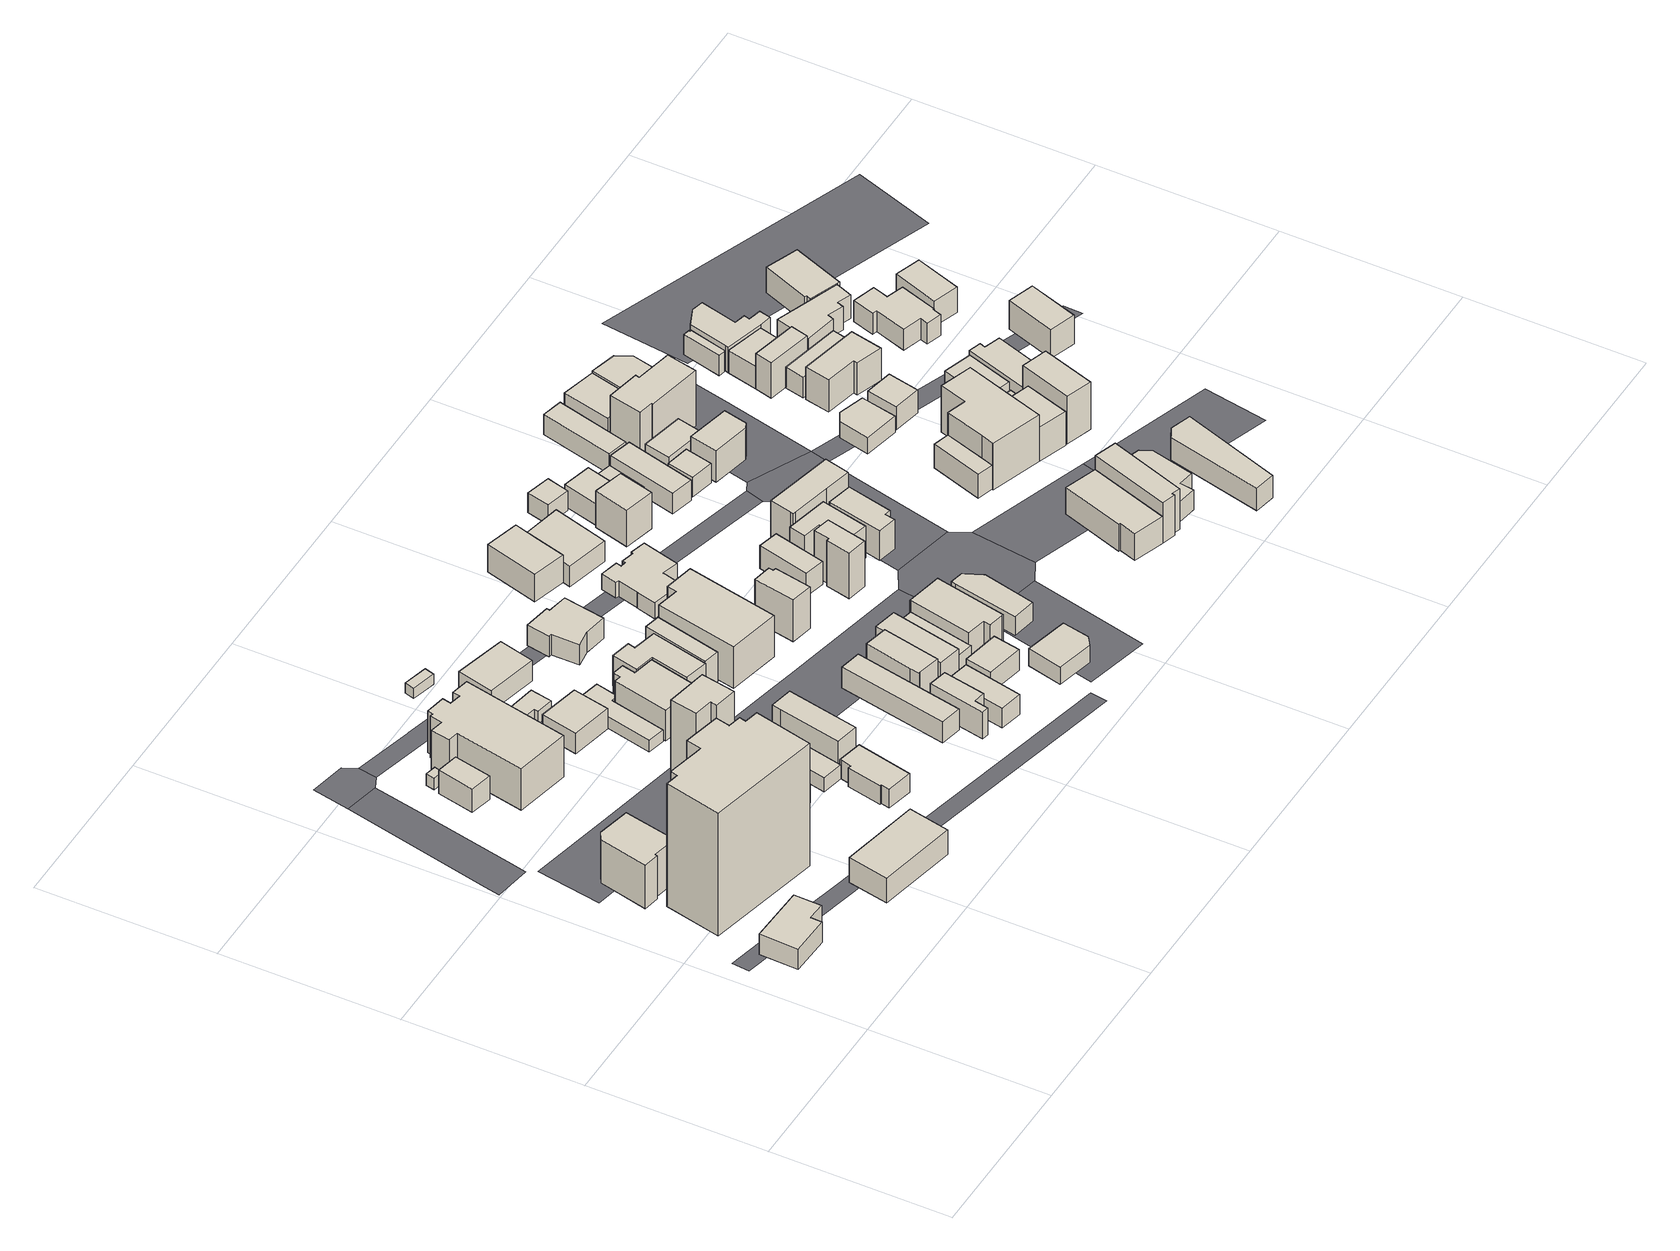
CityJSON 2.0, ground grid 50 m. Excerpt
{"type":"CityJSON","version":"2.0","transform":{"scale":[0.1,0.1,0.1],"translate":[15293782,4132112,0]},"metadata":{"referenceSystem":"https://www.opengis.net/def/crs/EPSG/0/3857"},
"CityObjects":{
"building1":{"type":"Building","attributes":{"measured_height":7.7,"year_of_construction":1942,"storeys_above_ground":2,"usage":"住宅","districts_and_zones_type":"商業地域"},"geometry":[{"type":"Solid","lod":"1","boundaries":[[[[0,1,2,3,4,5]],[[0,5,6,7]],[[5,4,8,6]],[[4,3,9,8]],[[3,2,10,9]],[[2,1,11,10]],[[1,0,7,11]],[[7,6,8,9,10,11]]]]}]},
"building2":{"type":"Building","attributes":{"measured_height":15.3},"geometry":[{"type":"Solid","lod":"1","boundaries":[[[[12,13,14,15,16,17,18]],[[12,18,19,20]],[[18,17,21,19]],[[17,16,22,21]],[[16,15,23,22]],[[15,14,24,23]],[[14,13,25,24]],[[13,12,20,25]],[[20,19,21,22,23,24,25]]]]}]},
"building3":{"type":"Building","attributes":{"measured_height":39.7,"year_of_construction":2008,"storeys_above_ground":13,"usage":"共同住宅","districts_and_zones_type":"商業地域"},"geometry":[{"type":"Solid","lod":"1","boundaries":[[[[26,27,28,29,30,31,32,33,34,35,36,37]],[[26,37,38,39]],[[37,36,40,38]],[[36,35,41,40]],[[35,34,42,41]],[[34,33,43,42]],[[33,32,44,43]],[[32,31,45,44]],[[31,30,46,45]],[[30,29,47,46]],[[29,28,48,47]],[[28,27,49,48]],[[27,26,39,49]],[[39,38,40,41,42,43,44,45,46,47,48,49]]]]}]},
"building4":{"type":"Building","attributes":{"measured_height":8,"year_of_construction":1979,"storeys_above_ground":2,"usage":"住宅","districts_and_zones_type":"商業地域"},"geometry":[{"type":"Solid","lod":"1","boundaries":[[[[50,51,52,53]],[[50,53,54,55]],[[53,52,56,54]],[[52,51,57,56]],[[51,50,55,57]],[[55,54,56,57]]]]}]},
"building5":{"type":"Building","attributes":{"measured_height":7.9,"year_of_construction":1971,"storeys_above_ground":2,"usage":"商業施設","districts_and_zones_type":"商業地域"},"geometry":[{"type":"Solid","lod":"1","boundaries":[[[[58,59,60,61]],[[58,61,62,63]],[[61,60,64,62]],[[60,59,65,64]],[[59,58,63,65]],[[63,62,64,65]]]]}]},
"building6":{"type":"Building","attributes":{"measured_height":4},"geometry":[{"type":"Solid","lod":"1","boundaries":[[[[66,67,68,69]],[[66,69,70,71]],[[69,68,72,70]],[[68,67,73,72]],[[67,66,71,73]],[[71,70,72,73]]]]}]},
"building7":{"type":"Building","attributes":{"measured_height":39.7,"storeys_above_ground":5,"usage":"共同住宅","districts_and_zones_type":"商業地域"},"geometry":[{"type":"Solid","lod":"1","boundaries":[[[[74,75,76,77,78,79]],[[74,79,80,81]],[[79,78,82,80]],[[78,77,83,82]],[[77,76,84,83]],[[76,75,85,84]],[[75,74,81,85]],[[81,80,82,83,84,85]]]]}]},
"building8":{"type":"Building","attributes":{"measured_height":14.3,"year_of_construction":1966,"storeys_above_ground":3,"usage":"官公庁施設","districts_and_zones_type":"商業地域"},"geometry":[{"type":"Solid","lod":"1","boundaries":[[[[86,87,88,89,90,91,92,93,94,95,96,97,98,99]],[[86,99,100,101]],[[99,98,102,100]],[[98,97,103,102]],[[97,96,104,103]],[[96,95,105,104]],[[95,94,106,105]],[[94,93,107,106]],[[93,92,108,107]],[[92,91,109,108]],[[91,90,110,109]],[[90,89,111,110]],[[89,88,112,111]],[[88,87,113,112]],[[87,86,101,113]],[[101,100,102,103,104,105,106,107,108,109,110,111,112,113]]]]}]},
"building9":{"type":"Building","attributes":{"measured_height":7.4,"year_of_construction":1972,"storeys_above_ground":2,"usage":"住宅","districts_and_zones_type":"商業地域"},"geometry":[{"type":"Solid","lod":"1","boundaries":[[[[114,115,116,117,118,119,120,121]],[[114,121,122,123]],[[121,120,124,122]],[[120,119,125,124]],[[119,118,126,125]],[[118,117,127,126]],[[117,116,128,127]],[[116,115,129,128]],[[115,114,123,129]],[[123,122,124,125,126,127,128,129]]]]}]},
"building10":{"type":"Building","attributes":{"measured_height":7.5,"year_of_construction":1948,"storeys_above_ground":2,"usage":"住宅","districts_and_zones_type":"商業地域"},"geometry":[{"type":"Solid","lod":"1","boundaries":[[[[130,131,132,133,134,135,136,137,138]],[[130,138,139,140]],[[138,137,141,139]],[[137,136,142,141]],[[136,135,143,142]],[[135,134,144,143]],[[134,133,145,144]],[[133,132,146,145]],[[132,131,147,146]],[[131,130,140,147]],[[140,139,141,142,143,144,145,146,147]]]]}]},
"building11":{"type":"Building","attributes":{"measured_height":8.6,"year_of_construction":2005,"storeys_above_ground":1,"usage":"商業施設","districts_and_zones_type":"商業地域"},"geometry":[{"type":"Solid","lod":"1","boundaries":[[[[148,149,150,151,152,153]],[[148,153,154,155]],[[153,152,156,154]],[[152,151,157,156]],[[151,150,158,157]],[[150,149,159,158]],[[149,148,155,159]],[[155,154,156,157,158,159]]]]}]},
"building12":{"type":"Building","attributes":{"measured_height":6.9,"year_of_construction":1969,"storeys_above_ground":2,"usage":"運輸倉庫施設","districts_and_zones_type":"商業地域"},"geometry":[{"type":"Solid","lod":"1","boundaries":[[[[160,161,162,163]],[[160,163,164,165]],[[163,162,166,164]],[[162,161,167,166]],[[161,160,165,167]],[[165,164,166,167]]]]}]},
"building13":{"type":"Building","attributes":{"measured_height":4.5,"storeys_above_ground":1,"usage":"文教厚生施設","districts_and_zones_type":"商業地域"},"geometry":[{"type":"Solid","lod":"1","boundaries":[[[[168,169,170,171,172,173]],[[168,173,174,175]],[[173,172,176,174]],[[172,171,177,176]],[[171,170,178,177]],[[170,169,179,178]],[[169,168,175,179]],[[175,174,176,177,178,179]]]]}]},
"building14":{"type":"Building","attributes":{"measured_height":11.7,"year_of_construction":1963,"storeys_above_ground":3,"usage":"商業施設","districts_and_zones_type":"商業地域"},"geometry":[{"type":"Solid","lod":"1","boundaries":[[[[180,181,182,183,184]],[[180,184,185,186]],[[184,183,187,185]],[[183,182,188,187]],[[182,181,189,188]],[[181,180,186,189]],[[186,185,187,188,189]]]]}]},
"building15":{"type":"Building","attributes":{"measured_height":5.3,"year_of_construction":1948,"storeys_above_ground":1,"usage":"店舗等併用住宅","districts_and_zones_type":"商業地域"},"geometry":[{"type":"Solid","lod":"1","boundaries":[[[[190,191,192,193,194,195]],[[190,195,196,197]],[[195,194,198,196]],[[194,193,199,198]],[[193,192,200,199]],[[192,191,201,200]],[[191,190,197,201]],[[197,196,198,199,200,201]]]]}]},
"building16":{"type":"Building","attributes":{"measured_height":3.5,"year_of_construction":1985,"storeys_above_ground":1,"usage":"住宅","districts_and_zones_type":"商業地域"},"geometry":[{"type":"Solid","lod":"1","boundaries":[[[[202,203,204,205]],[[202,205,206,207]],[[205,204,208,206]],[[204,203,209,208]],[[203,202,207,209]],[[207,206,208,209]]]]}]},
"building17":{"type":"Building","attributes":{"measured_height":15.4},"geometry":[{"type":"Solid","lod":"1","boundaries":[[[[210,211,212,213,214,215,216,217]],[[210,217,218,219]],[[217,216,220,218]],[[216,215,221,220]],[[215,214,222,221]],[[214,213,223,222]],[[213,212,224,223]],[[212,211,225,224]],[[211,210,219,225]],[[219,218,220,221,222,223,224,225]]]]}]},
"building18":{"type":"Building","attributes":{"measured_height":7.4,"storeys_above_ground":2,"usage":"文教厚生施設","districts_and_zones_type":"商業地域"},"geometry":[{"type":"Solid","lod":"1","boundaries":[[[[226,227,228,229]],[[226,229,230,231]],[[229,228,232,230]],[[228,227,233,232]],[[227,226,231,233]],[[231,230,232,233]]]]}]},
"building19":{"type":"Building","attributes":{"measured_height":10.4,"year_of_construction":1975,"storeys_above_ground":3,"usage":"住宅","districts_and_zones_type":"商業地域"},"geometry":[{"type":"Solid","lod":"1","boundaries":[[[[234,235,236,237,238,239,240,241]],[[234,241,242,243]],[[241,240,244,242]],[[240,239,245,244]],[[239,238,246,245]],[[238,237,247,246]],[[237,236,248,247]],[[236,235,249,248]],[[235,234,243,249]],[[243,242,244,245,246,247,248,249]]]]}]},
"building20":{"type":"Building","attributes":{"measured_height":9.7},"geometry":[{"type":"Solid","lod":"1","boundaries":[[[[250,251,252,253,254,255]],[[250,255,256,257]],[[255,254,258,256]],[[254,253,259,258]],[[253,252,260,259]],[[252,251,261,260]],[[251,250,257,261]],[[257,256,258,259,260,261]]]]}]},
"building21":{"type":"Building","attributes":{"measured_height":7.7},"geometry":[{"type":"Solid","lod":"1","boundaries":[[[[262,263,264,265]],[[262,265,266,267]],[[265,264,268,266]],[[264,263,269,268]],[[263,262,267,269]],[[267,266,268,269]]]]}]},
"building22":{"type":"Building","attributes":{"measured_height":9.8,"year_of_construction":2011,"storeys_above_ground":3,"usage":"住宅","districts_and_zones_type":"商業地域"},"geometry":[{"type":"Solid","lod":"1","boundaries":[[[[270,271,272,273]],[[270,273,274,275]],[[273,272,276,274]],[[272,271,277,276]],[[271,270,275,277]],[[275,274,276,277]]]]}]},
"building23":{"type":"Building","attributes":{"measured_height":7.8,"year_of_construction":1954,"storeys_above_ground":2,"usage":"住宅","districts_and_zones_type":"商業地域"},"geometry":[{"type":"Solid","lod":"1","boundaries":[[[[278,279,280,281]],[[278,281,282,283]],[[281,280,284,282]],[[280,279,285,284]],[[279,278,283,285]],[[283,282,284,285]]]]}]},
"building24":{"type":"Building","attributes":{"measured_height":7.4},"geometry":[{"type":"Solid","lod":"1","boundaries":[[[[286,287,288,289,290,291,292,293,294]],[[286,294,295,296]],[[294,293,297,295]],[[293,292,298,297]],[[292,291,299,298]],[[291,290,300,299]],[[290,289,301,300]],[[289,288,302,301]],[[288,287,303,302]],[[287,286,296,303]],[[296,295,297,298,299,300,301,302,303]]]]}]},
"building25":{"type":"Building","attributes":{"measured_height":10.8,"year_of_construction":1986,"storeys_above_ground":3,"usage":"住宅","districts_and_zones_type":"商業地域"},"geometry":[{"type":"Solid","lod":"1","boundaries":[[[[304,305,306,307,308,309,310]],[[304,310,311,312]],[[310,309,313,311]],[[309,308,314,313]],[[308,307,315,314]],[[307,306,316,315]],[[306,305,317,316]],[[305,304,312,317]],[[312,311,313,314,315,316,317]]]]}]},
"building26":{"type":"Building","attributes":{"measured_height":14.7},"geometry":[{"type":"Solid","lod":"1","boundaries":[[[[318,319,320,321,322,323]],[[318,323,324,325]],[[323,322,326,324]],[[322,321,327,326]],[[321,320,328,327]],[[320,319,329,328]],[[319,318,325,329]],[[325,324,326,327,328,329]]]]}]},
"building27":{"type":"Building","attributes":{"measured_height":10.1,"year_of_construction":1994,"storeys_above_ground":3,"usage":"住宅","districts_and_zones_type":"商業地域"},"geometry":[{"type":"Solid","lod":"1","boundaries":[[[[330,331,332,333,334,306,305,335]],[[330,335,336,337]],[[335,305,338,336]],[[305,306,339,338]],[[306,334,340,339]],[[334,333,341,340]],[[333,332,342,341]],[[332,331,343,342]],[[331,330,337,343]],[[337,336,338,339,340,341,342,343]]]]}]},
"building28":{"type":"Building","attributes":{"measured_height":6.7,"year_of_construction":2019,"storeys_above_ground":2,"usage":"住宅","districts_and_zones_type":"商業地域"},"geometry":[{"type":"Solid","lod":"1","boundaries":[[[[344,345,346,347]],[[344,347,348,349]],[[347,346,350,348]],[[346,345,351,350]],[[345,344,349,351]],[[349,348,350,351]]]]}]},
"building29":{"type":"Building","attributes":{"measured_height":8.6,"year_of_construction":1971,"storeys_above_ground":2,"usage":"住宅","districts_and_zones_type":"商業地域"},"geometry":[{"type":"Solid","lod":"1","boundaries":[[[[352,353,354,355,356]],[[352,356,357,358]],[[356,355,359,357]],[[355,354,360,359]],[[354,353,361,360]],[[353,352,358,361]],[[358,357,359,360,361]]]]}]},
"building30":{"type":"Building","attributes":{"measured_height":15.6,"year_of_construction":1981,"storeys_above_ground":5,"usage":"業務施設","districts_and_zones_type":"商業地域"},"geometry":[{"type":"Solid","lod":"1","boundaries":[[[[362,363,364,365,366,367]],[[362,367,368,369]],[[367,366,370,368]],[[366,365,371,370]],[[365,364,372,371]],[[364,363,373,372]],[[363,362,369,373]],[[369,368,370,371,372,373]]]]}]},
"building31":{"type":"Building","attributes":{"measured_height":6.1},"geometry":[{"type":"Solid","lod":"1","boundaries":[[[[374,375,376,377,378]],[[374,378,379,380]],[[378,377,381,379]],[[377,376,382,381]],[[376,375,383,382]],[[375,374,380,383]],[[380,379,381,382,383]]]]}]},
"building32":{"type":"Building","attributes":{"measured_height":10.6,"year_of_construction":1969,"storeys_above_ground":3,"usage":"商業施設","districts_and_zones_type":"商業地域"},"geometry":[{"type":"Solid","lod":"1","boundaries":[[[[384,385,386,387,388,389,353,352,390]],[[384,390,391,392]],[[390,352,393,391]],[[352,353,394,393]],[[353,389,395,394]],[[389,388,396,395]],[[388,387,397,396]],[[387,386,398,397]],[[386,385,399,398]],[[385,384,392,399]],[[392,391,393,394,395,396,397,398,399]]]]}]},
"building33":{"type":"Building","attributes":{"measured_height":9.8,"year_of_construction":1980,"storeys_above_ground":2,"usage":"住宅","districts_and_zones_type":"商業地域"},"geometry":[{"type":"Solid","lod":"1","boundaries":[[[[400,401,402,403,404]],[[400,404,405,406]],[[404,403,407,405]],[[403,402,408,407]],[[402,401,409,408]],[[401,400,406,409]],[[406,405,407,408,409]]]]}]},
"building34":{"type":"Building","attributes":{"measured_height":5.7,"year_of_construction":1948,"storeys_above_ground":1,"usage":"住宅","districts_and_zones_type":"商業地域"},"geometry":[{"type":"Solid","lod":"1","boundaries":[[[[410,411,412,413,414,415,416,417,418,419,420,421,422,423,424,425]],[[410,425,426,427]],[[425,424,428,426]],[[424,423,429,428]],[[423,422,430,429]],[[422,421,431,430]],[[421,420,432,431]],[[420,419,433,432]],[[419,418,434,433]],[[418,417,435,434]],[[417,416,436,435]],[[416,415,437,436]],[[415,414,438,437]],[[414,413,439,438]],[[413,412,440,439]],[[412,411,441,440]],[[411,410,427,441]],[[427,426,428,429,430,431,432,433,434,435,436,437,438,439,440,441]]]]}]},
"building35":{"type":"Building","attributes":{"measured_height":7.2,"year_of_construction":1967,"storeys_above_ground":2,"usage":"商業施設","districts_and_zones_type":"商業地域"},"geometry":[{"type":"Solid","lod":"1","boundaries":[[[[442,443,444,402,401,445,446]],[[442,446,447,448]],[[446,445,449,447]],[[445,401,450,449]],[[401,402,451,450]],[[402,444,452,451]],[[444,443,453,452]],[[443,442,448,453]],[[448,447,449,450,451,452,453]]]]}]},
"building36":{"type":"Building","attributes":{"measured_height":8.6,"year_of_construction":2015,"storeys_above_ground":2,"usage":"住宅","districts_and_zones_type":"商業地域"},"geometry":[{"type":"Solid","lod":"1","boundaries":[[[[454,455,456,457,458,459]],[[454,459,460,461]],[[459,458,462,460]],[[458,457,463,462]],[[457,456,464,463]],[[456,455,465,464]],[[455,454,461,465]],[[461,460,462,463,464,465]]]]}]},
"building37":{"type":"Building","attributes":{"measured_height":7.8},"geometry":[{"type":"Solid","lod":"1","boundaries":[[[[466,467,468,469]],[[466,469,470,471]],[[469,468,472,470]],[[468,467,473,472]],[[467,466,471,473]],[[471,470,472,473]]]]}]},
"building38":{"type":"Building","attributes":{"measured_height":16.1,"year_of_construction":1973,"storeys_above_ground":4,"usage":"店舗等併用住宅","districts_and_zones_type":"商業地域"},"geometry":[{"type":"Solid","lod":"1","boundaries":[[[[474,475,476,477,478,479]],[[474,479,480,481]],[[479,478,482,480]],[[478,477,483,482]],[[477,476,484,483]],[[476,475,485,484]],[[475,474,481,485]],[[481,480,482,483,484,485]]]]}]},
"building39":{"type":"Building","attributes":{"measured_height":10.6,"year_of_construction":2016,"storeys_above_ground":3,"usage":"住宅","districts_and_zones_type":"商業地域"},"geometry":[{"type":"Solid","lod":"1","boundaries":[[[[486,487,488,489,490,491]],[[486,491,492,493]],[[491,490,494,492]],[[490,489,495,494]],[[489,488,496,495]],[[488,487,497,496]],[[487,486,493,497]],[[493,492,494,495,496,497]]]]}]},
"building40":{"type":"Building","attributes":{"measured_height":12.1,"year_of_construction":1972,"storeys_above_ground":4,"usage":"住宅","districts_and_zones_type":"商業地域"},"geometry":[{"type":"Solid","lod":"1","boundaries":[[[[498,499,500,501,502]],[[498,502,503,504]],[[502,501,505,503]],[[501,500,506,505]],[[500,499,507,506]],[[499,498,504,507]],[[504,503,505,506,507]]]]}]},
"building41":{"type":"Building","attributes":{"measured_height":6.6},"geometry":[{"type":"Solid","lod":"1","boundaries":[[[[508,509,510,511]],[[508,511,512,513]],[[511,510,514,512]],[[510,509,515,514]],[[509,508,513,515]],[[513,512,514,515]]]]}]},
"building42":{"type":"Building","attributes":{"measured_height":11.5},"geometry":[{"type":"Solid","lod":"1","boundaries":[[[[516,517,518,519]],[[516,519,520,521]],[[519,518,522,520]],[[518,517,523,522]],[[517,516,521,523]],[[521,520,522,523]]]]}]},
"building43":{"type":"Building","attributes":{"measured_height":9.7},"geometry":[{"type":"Solid","lod":"1","boundaries":[[[[524,525,526,527,528,529]],[[524,529,530,531]],[[529,528,532,530]],[[528,527,533,532]],[[527,526,534,533]],[[526,525,535,534]],[[525,524,531,535]],[[531,530,532,533,534,535]]]]}]},
"building44":{"type":"Building","attributes":{"measured_height":13.3,"year_of_construction":1988,"storeys_above_ground":4,"usage":"共同住宅","districts_and_zones_type":"商業地域"},"geometry":[{"type":"Solid","lod":"1","boundaries":[[[[536,537,538,539,540,541,542]],[[536,542,543,544]],[[542,541,545,543]],[[541,540,546,545]],[[540,539,547,546]],[[539,538,548,547]],[[538,537,549,548]],[[537,536,544,549]],[[544,543,545,546,547,548,549]]]]}]},
"building45":{"type":"Building","attributes":{"measured_height":4.4,"year_of_construction":2008,"storeys_above_ground":1,"usage":"業務施設","districts_and_zones_type":"商業地域"},"geometry":[{"type":"Solid","lod":"1","boundaries":[[[[550,551,552,553]],[[550,553,554,555]],[[553,552,556,554]],[[552,551,557,556]],[[551,550,555,557]],[[555,554,556,557]]]]}]},
"building46":{"type":"Building","attributes":{"measured_height":8.6},"geometry":[{"type":"Solid","lod":"1","boundaries":[[[[558,559,560,561]],[[558,561,562,563]],[[561,560,564,562]],[[560,559,565,564]],[[559,558,563,565]],[[563,562,564,565]]]]}]},
"building47":{"type":"Building","attributes":{"measured_height":6.4,"year_of_construction":1974,"storeys_above_ground":2,"usage":"住宅","districts_and_zones_type":"商業地域"},"geometry":[{"type":"Solid","lod":"1","boundaries":[[[[566,567,568,569]],[[566,569,570,571]],[[569,568,572,570]],[[568,567,573,572]],[[567,566,571,573]],[[571,570,572,573]]]]}]},
"building48":{"type":"Building","attributes":{"measured_height":11.7,"year_of_construction":1949,"storeys_above_ground":2,"usage":"店舗等併用住宅","districts_and_zones_type":"商業地域"},"geometry":[{"type":"Solid","lod":"1","boundaries":[[[[574,575,576,577,578,579]],[[574,579,580,581]],[[579,578,582,580]],[[578,577,583,582]],[[577,576,584,583]],[[576,575,585,584]],[[575,574,581,585]],[[581,580,582,583,584,585]]]]}]},
"building49":{"type":"Building","attributes":{"measured_height":8.3,"year_of_construction":2016,"storeys_above_ground":2,"usage":"共同住宅","districts_and_zones_type":"商業地域"},"geometry":[{"type":"Solid","lod":"1","boundaries":[[[[586,587,588,589]],[[586,589,590,591]],[[589,588,592,590]],[[588,587,593,592]],[[587,586,591,593]],[[591,590,592,593]]]]}]},
"building50":{"type":"Building","attributes":{"measured_height":9.1,"year_of_construction":1950,"storeys_above_ground":1,"usage":"運輸倉庫施設","districts_and_zones_type":"商業地域"},"geometry":[{"type":"Solid","lod":"1","boundaries":[[[[594,595,596,597]],[[594,597,598,599]],[[597,596,600,598]],[[596,595,601,600]],[[595,594,599,601]],[[599,598,600,601]]]]}]},
"building51":{"type":"Building","attributes":{"measured_height":10.3,"year_of_construction":1999,"storeys_above_ground":3,"usage":"店舗等併用住宅","districts_and_zones_type":"商業地域"},"geometry":[{"type":"Solid","lod":"1","boundaries":[[[[602,603,604,605,606]],[[602,606,607,608]],[[606,605,609,607]],[[605,604,610,609]],[[604,603,611,610]],[[603,602,608,611]],[[608,607,609,610,611]]]]}]},
"building52":{"type":"Building","attributes":{"measured_height":13.2,"year_of_construction":1985,"storeys_above_ground":4,"usage":"店舗等併用共同住宅","districts_and_zones_type":"商業地域"},"geometry":[{"type":"Solid","lod":"1","boundaries":[[[[612,613,614,615,575,574]],[[612,574,616,617]],[[574,575,618,616]],[[575,615,619,618]],[[615,614,620,619]],[[614,613,621,620]],[[613,612,617,621]],[[617,616,618,619,620,621]]]]}]},
"building53":{"type":"Building","attributes":{"measured_height":19,"year_of_construction":1998,"storeys_above_ground":5,"usage":"業務施設","districts_and_zones_type":"商業地域"},"geometry":[{"type":"Solid","lod":"1","boundaries":[[[[622,623,624,625,626,627,628,629]],[[622,629,630,631]],[[629,628,632,630]],[[628,627,633,632]],[[627,626,634,633]],[[626,625,635,634]],[[625,624,636,635]],[[624,623,637,636]],[[623,622,631,637]],[[631,630,632,633,634,635,636,637]]]]}]},
"building54":{"type":"Building","attributes":{"measured_height":15.6,"year_of_construction":1949,"storeys_above_ground":1,"usage":"文教厚生施設","districts_and_zones_type":"商業地域"},"geometry":[{"type":"Solid","lod":"1","boundaries":[[[[638,639,640,641,642]],[[638,642,643,644]],[[642,641,645,643]],[[641,640,646,645]],[[640,639,647,646]],[[639,638,644,647]],[[644,643,645,646,647]]]]}]},
"building55":{"type":"Building","attributes":{"measured_height":13.7,"year_of_construction":1991,"storeys_above_ground":4,"usage":"店舗等併用住宅","districts_and_zones_type":"商業地域"},"geometry":[{"type":"Solid","lod":"1","boundaries":[[[[648,649,650,651,652,653]],[[648,653,654,655]],[[653,652,656,654]],[[652,651,657,656]],[[651,650,658,657]],[[650,649,659,658]],[[649,648,655,659]],[[655,654,656,657,658,659]]]]}]},
"building56":{"type":"Building","attributes":{"measured_height":7.3,"year_of_construction":1946,"storeys_above_ground":2,"usage":"住宅","districts_and_zones_type":"商業地域"},"geometry":[{"type":"Solid","lod":"1","boundaries":[[[[660,661,662,663,664,665,666]],[[660,666,667,668]],[[666,665,669,667]],[[665,664,670,669]],[[664,663,671,670]],[[663,662,672,671]],[[662,661,673,672]],[[661,660,668,673]],[[668,667,669,670,671,672,673]]]]}]},
"building57":{"type":"Building","attributes":{"measured_height":11.7,"year_of_construction":1970,"storeys_above_ground":4,"usage":"商業施設","districts_and_zones_type":"商業地域"},"geometry":[{"type":"Solid","lod":"1","boundaries":[[[[674,675,676,677,678,650,649,648]],[[674,648,679,680]],[[648,649,681,679]],[[649,650,682,681]],[[650,678,683,682]],[[678,677,684,683]],[[677,676,685,684]],[[676,675,686,685]],[[675,674,680,686]],[[680,679,681,682,683,684,685,686]]]]}]},
"building58":{"type":"Building","attributes":{"measured_height":17.3,"year_of_construction":1967,"storeys_above_ground":5,"usage":"商業施設","districts_and_zones_type":"商業地域"},"geometry":[{"type":"Solid","lod":"1","boundaries":[[[[687,688,689,690,691,692,693,694,695,696,697]],[[687,697,698,699]],[[697,696,700,698]],[[696,695,701,700]],[[695,694,702,701]],[[694,693,703,702]],[[693,692,704,703]],[[692,691,705,704]],[[691,690,706,705]],[[690,689,707,706]],[[689,688,708,707]],[[688,687,699,708]],[[699,698,700,701,702,703,704,705,706,707,708]]]]}]},
"building59":{"type":"Building","attributes":{"measured_height":7.5},"geometry":[{"type":"Solid","lod":"1","boundaries":[[[[709,710,711,712,713]],[[709,713,714,715]],[[713,712,716,714]],[[712,711,717,716]],[[711,710,718,717]],[[710,709,715,718]],[[715,714,716,717,718]]]]}]},
"building60":{"type":"Building","attributes":{"measured_height":8.8},"geometry":[{"type":"Solid","lod":"1","boundaries":[[[[719,720,721,722,723]],[[719,723,724,725]],[[723,722,726,724]],[[722,721,727,726]],[[721,720,728,727]],[[720,719,725,728]],[[725,724,726,727,728]]]]}]},
"building61":{"type":"Building","attributes":{"measured_height":15.4,"year_of_construction":1967,"storeys_above_ground":3,"usage":"店舗等併用住宅","districts_and_zones_type":"商業地域"},"geometry":[{"type":"Solid","lod":"1","boundaries":[[[[729,730,691,690]],[[729,690,731,732]],[[690,691,733,731]],[[691,730,734,733]],[[730,729,732,734]],[[732,731,733,734]]]]}]},
"building62":{"type":"Building","attributes":{"measured_height":8},"geometry":[{"type":"Solid","lod":"1","boundaries":[[[[735,736,737,738]],[[735,738,739,740]],[[738,737,741,739]],[[737,736,742,741]],[[736,735,740,742]],[[740,739,741,742]]]]}]},
"building63":{"type":"Building","attributes":{"measured_height":6.6,"storeys_above_ground":1,"usage":"店舗等併用住宅","districts_and_zones_type":"商業地域"},"geometry":[{"type":"Solid","lod":"1","boundaries":[[[[743,744,745,746]],[[743,746,747,748]],[[746,745,749,747]],[[745,744,750,749]],[[744,743,748,750]],[[748,747,749,750]]]]}]},
"building64":{"type":"Building","attributes":{"measured_height":17.4,"year_of_construction":1967,"storeys_above_ground":5,"usage":"業務施設","districts_and_zones_type":"商業地域"},"geometry":[{"type":"Solid","lod":"1","boundaries":[[[[751,752,753,754]],[[751,754,755,756]],[[754,753,757,755]],[[753,752,758,757]],[[752,751,756,758]],[[756,755,757,758]]]]}]},
"building65":{"type":"Building","attributes":{"measured_height":11.8,"year_of_construction":2001,"storeys_above_ground":3,"usage":"運輸倉庫施設","districts_and_zones_type":"商業地域"},"geometry":[{"type":"Solid","lod":"1","boundaries":[[[[759,760,761,762,763,764]],[[759,764,765,766]],[[764,763,767,765]],[[763,762,768,767]],[[762,761,769,768]],[[761,760,770,769]],[[760,759,766,770]],[[766,765,767,768,769,770]]]]}]},
"building66":{"type":"Building","attributes":{"measured_height":13,"year_of_construction":1996,"storeys_above_ground":3,"usage":"住宅","districts_and_zones_type":"商業地域"},"geometry":[{"type":"Solid","lod":"1","boundaries":[[[[771,772,773,774,775]],[[775,774,776,777]],[[774,773,778,776]],[[773,772,779,778]],[[772,771,780,779]],[[771,775,777,780]],[[777,776,778,779,780]]]]}]},
"building67":{"type":"Building","attributes":{"measured_height":9,"year_of_construction":1953,"storeys_above_ground":2,"usage":"住宅","districts_and_zones_type":"商業地域"},"geometry":[{"type":"Solid","lod":"1","boundaries":[[[[781,782,783,784,785,786]],[[781,786,787,788]],[[786,785,789,787]],[[785,784,790,789]],[[784,783,791,790]],[[783,782,792,791]],[[782,781,788,792]],[[788,787,789,790,791,792]]]]}]},
"building68":{"type":"Building","attributes":{"measured_height":8.9},"geometry":[{"type":"Solid","lod":"1","boundaries":[[[[793,794,795,796,797,798]],[[793,798,799,800]],[[798,797,801,799]],[[797,796,802,801]],[[796,795,803,802]],[[795,794,804,803]],[[794,793,800,804]],[[800,799,801,802,803,804]]]]}]},
"building69":{"type":"Building","attributes":{"measured_height":12.1,"year_of_construction":1948,"storeys_above_ground":2,"usage":"住宅","districts_and_zones_type":"商業地域"},"geometry":[{"type":"Solid","lod":"1","boundaries":[[[[805,771,775,806]],[[805,806,807,808]],[[806,775,809,807]],[[775,771,810,809]],[[771,805,808,810]],[[808,807,809,810]]]]}]},
"building70":{"type":"Building","attributes":{"measured_height":7,"year_of_construction":2003,"storeys_above_ground":1,"usage":"運輸倉庫施設","districts_and_zones_type":"商業地域"},"geometry":[{"type":"Solid","lod":"1","boundaries":[[[[811,812,813,814]],[[811,814,815,816]],[[814,813,817,815]],[[813,812,818,817]],[[812,811,816,818]],[[816,815,817,818]]]]}]},
"building71":{"type":"Building","attributes":{"measured_height":14.9,"year_of_construction":1950,"storeys_above_ground":2,"usage":"住宅","districts_and_zones_type":"商業地域"},"geometry":[{"type":"Solid","lod":"1","boundaries":[[[[819,820,821,822,823,824,825,826]],[[819,826,827,828]],[[826,825,829,827]],[[825,824,830,829]],[[824,823,831,830]],[[823,822,832,831]],[[822,821,833,832]],[[821,820,834,833]],[[820,819,828,834]],[[828,827,829,830,831,832,833,834]]]]}]},
"building72":{"type":"Building","attributes":{"measured_height":10.2,"year_of_construction":1978,"storeys_above_ground":3,"usage":"商業施設","districts_and_zones_type":"商業地域"},"geometry":[{"type":"Solid","lod":"1","boundaries":[[[[835,836,837,838,839,840,805,806,841,842,843]],[[835,843,844,845]],[[843,842,846,844]],[[842,841,847,846]],[[841,806,848,847]],[[806,805,849,848]],[[805,840,850,849]],[[840,839,851,850]],[[839,838,852,851]],[[838,837,853,852]],[[837,836,854,853]],[[836,835,845,854]],[[845,844,846,847,848,849,850,851,852,853,854]]]]}]},
"building73":{"type":"Building","attributes":{"measured_height":7.6,"year_of_construction":1996,"storeys_above_ground":2,"usage":"商業施設","districts_and_zones_type":"商業地域"},"geometry":[{"type":"Solid","lod":"1","boundaries":[[[[855,856,857,858,859,860,861,862,863,864]],[[855,864,865,866]],[[864,863,867,865]],[[863,862,868,867]],[[862,861,869,868]],[[861,860,870,869]],[[860,859,871,870]],[[859,858,872,871]],[[858,857,873,872]],[[857,856,874,873]],[[856,855,866,874]],[[866,865,867,868,869,870,871,872,873,874]]]]}]},
"building74":{"type":"Building","attributes":{"measured_height":8.2,"year_of_construction":1953,"storeys_above_ground":2,"usage":"住宅","districts_and_zones_type":"商業地域"},"geometry":[{"type":"Solid","lod":"1","boundaries":[[[[875,876,877,878,879,880,881,882,883,884,885,886]],[[875,886,887,888]],[[886,885,889,887]],[[885,884,890,889]],[[884,883,891,890]],[[883,882,892,891]],[[882,881,893,892]],[[881,880,894,893]],[[880,879,895,894]],[[879,878,896,895]],[[878,877,897,896]],[[877,876,898,897]],[[876,875,888,898]],[[888,887,889,890,891,892,893,894,895,896,897,898]]]]}]},
"building75":{"type":"Building","attributes":{"measured_height":9.5,"year_of_construction":2016,"storeys_above_ground":3,"usage":"住宅","districts_and_zones_type":"商業地域"},"geometry":[{"type":"Solid","lod":"1","boundaries":[[[[899,900,901,902]],[[899,902,903,904]],[[902,901,905,903]],[[901,900,906,905]],[[900,899,904,906]],[[904,903,905,906]]]]}]},
"building76":{"type":"Building","attributes":{"measured_height":8.9,"year_of_construction":1959,"storeys_above_ground":2,"usage":"商業施設","districts_and_zones_type":"商業地域"},"geometry":[{"type":"Solid","lod":"1","boundaries":[[[[907,908,909,910,911,912,913,914,915]],[[907,915,916,917]],[[915,914,918,916]],[[914,913,919,918]],[[913,912,920,919]],[[912,911,921,920]],[[911,910,922,921]],[[910,909,923,922]],[[909,908,924,923]],[[908,907,917,924]],[[917,916,918,919,920,921,922,923,924]]]]}]},
"building77":{"type":"Building","attributes":{"measured_height":9.2,"year_of_construction":1997,"storeys_above_ground":2,"usage":"住宅","districts_and_zones_type":"商業地域"},"geometry":[{"type":"Solid","lod":"1","boundaries":[[[[925,926,927,928]],[[925,928,929,930]],[[928,927,931,929]],[[927,926,932,931]],[[926,925,930,932]],[[930,929,931,932]]]]}]},
"road1":{"type":"Road","geometry":[{"type":"MultiSurface","lod":"1","boundaries":[[[933,934,935,936,937,938,939]]]}]},
"road2":{"type":"Road","geometry":[{"type":"MultiSurface","lod":"1","boundaries":[[[940,941,934,933,942,943]]]}]},
"road3":{"type":"Road","geometry":[{"type":"MultiSurface","lod":"1","boundaries":[[[944,945,946,947,948,949]]]}]},
"road4":{"type":"Road","geometry":[{"type":"MultiSurface","lod":"1","boundaries":[[[950,951,952,953,954,955,956,957,958,959,960]]]}]},
"road5":{"type":"Road","geometry":[{"type":"MultiSurface","lod":"1","boundaries":[[[961,943,942,962,963,964,965,966,967,968,969,970,971]]]}]},
"road6":{"type":"Road","geometry":[{"type":"MultiSurface","lod":"1","boundaries":[[[972,973,974,975,976]]]}]},
"road7":{"type":"Road","geometry":[{"type":"MultiSurface","lod":"1","boundaries":[[[977,978,955,954,973,972,979,980]]]}]},
"road8":{"type":"Road","geometry":[{"type":"MultiSurface","lod":"1","boundaries":[[[981,982,978,977,983]]]}]},
"road9":{"type":"Road","geometry":[{"type":"MultiSurface","lod":"1","boundaries":[[[984,985,964,963,982,981]]]}]},
"road10":{"type":"Road","geometry":[{"type":"MultiSurface","lod":"1","boundaries":[[[986,980,979,987,988]]]}]},
"road11":{"type":"Road","geometry":[{"type":"MultiSurface","lod":"1","boundaries":[[[989,990,985,984,991,992]]]}]},
"road12":{"type":"Road","geometry":[{"type":"MultiSurface","lod":"1","boundaries":[[[993,986,988,994,995,996,997]]]}]},
"road13":{"type":"Road","geometry":[{"type":"MultiSurface","lod":"1","boundaries":[[[998,993,997,999]]]}]},
"road14":{"type":"Road","geometry":[{"type":"MultiSurface","lod":"1","boundaries":[[[1000,984,981,1001,1002,1003]]]}]},
"road15":{"type":"Road","geometry":[{"type":"MultiSurface","lod":"1","boundaries":[[[1004,1005,1006,1007]]]}]}
},
"vertices":[
[193,305,88],[191,228,88],[140,230,88],[139,198,88],[25,202,88],[29,311,88],[29,311,153],[193,305,153],[25,202,153],[139,198,153],[140,230,153],[191,228,153],
[189,759,89],[159,611,89],[89,626,89],[87,619,89],[43,628,89],[74,765,89],[98,779,89],[98,779,228],[189,759,228],[74,765,228],[43,628,228],[87,619,228],[89,626,228],[159,611,228],
[340,595,88],[331,555,88],[368,547,88],[363,528,88],[403,519,88],[366,355,88],[40,428,88],[76,587,88],[114,579,88],[119,600,88],[225,576,88],[234,619,88],[234,619,482],[340,595,482],[225,576,482],[119,600,482],[114,579,482],[76,587,482],[40,428,482],[366,355,482],[403,519,482],[363,528,482],[368,547,482],[331,555,482],
[583,199,89],[559,83,89],[336,129,89],[359,244,89],[359,244,168],[583,199,168],[336,129,168],[559,83,168],
[233,1247,91],[211,1142,91],[149,1156,91],[171,1260,91],[171,1260,166],[233,1247,166],[149,1156,166],[211,1142,166],
[213,1293,92],[207,1269,92],[177,1275,92],[182,1300,92],[182,1300,129],[213,1293,129],[177,1275,129],[207,1269,129],
[457,697,90],[440,601,90],[376,613,90],[380,632,90],[326,642,90],[340,719,90],[340,719,487],[457,697,487],[326,642,487],[380,632,487],[376,613,487],[440,601,487],
[344,1342,92],[339,1318,92],[371,1311,92],[375,1332,92],[426,1321,92],[365,1024,92],[211,1056,92],[251,1252,92],[220,1258,92],[231,1312,92],[268,1304,92],[275,1339,92],[285,1337,92],[288,1353,92],[288,1353,225],[344,1342,225],[285,1337,225],[275,1339,225],[268,1304,225],[231,1312,225],[220,1258,225],[251,1252,225],[211,1056,225],[365,1024,225],[426,1321,225],[375,1332,225],[371,1311,225],[339,1318,225],
[607,670,91],[564,460,91],[492,475,91],[503,529,91],[531,523,91],[535,544,91],[505,551,91],[532,685,91],[532,685,153],[607,670,153],[505,551,153],[535,544,153],[531,523,153],[503,529,153],[492,475,153],[564,460,153],
[746,426,90],[712,270,90],[639,286,90],[644,310,90],[639,311,90],[660,409,90],[670,407,90],[677,437,90],[677,441,90],[677,441,150],[746,426,150],[677,437,150],[670,407,150],[660,409,150],[639,311,150],[644,310,150],[639,286,150],[712,270,150],
[715,625,91],[675,437,91],[615,450,91],[647,605,91],[679,598,91],[685,631,91],[685,631,136],[715,625,136],[679,598,136],[647,605,136],[615,450,136],[675,437,136],
[589,1116,92],[568,1014,92],[452,1038,92],[474,1141,92],[474,1141,157],[589,1116,157],[452,1038,157],[568,1014,157],
[562,1219,94],[551,1158,94],[502,1167,94],[504,1180,94],[477,1185,94],[486,1233,94],[486,1233,134],[562,1219,134],[477,1185,134],[504,1180,134],[502,1167,134],[551,1158,134],
[785,636,91],[745,434,91],[680,447,91],[716,624,91],[721,649,91],[721,649,203],[785,636,203],[716,624,203],[680,447,203],[745,434,203],
[662,1094,91],[647,1030,91],[627,1034,91],[592,876,91],[542,887,91],[592,1110,91],[592,1110,128],[662,1094,128],[542,887,128],[592,876,128],[627,1034,128],[647,1030,128],
[518,1484,92],[511,1457,92],[443,1474,92],[450,1502,92],[450,1502,125],[518,1484,125],[443,1474,125],[511,1457,125],
[689,1039,91],[681,1001,91],[741,988,91],[708,845,91],[596,871,91],[632,1029,91],[651,1025,91],[656,1046,91],[656,1046,189],[689,1039,189],[651,1025,189],[632,1029,189],[596,871,189],[708,845,189],[741,988,189],[681,1001,189],
[657,1353,93],[633,1254,93],[489,1289,93],[513,1390,93],[513,1390,159],[657,1353,159],[489,1289,159],[633,1254,159],
[766,1065,92],[761,1044,92],[828,1029,92],[791,868,92],[725,884,92],[749,991,92],[694,1003,92],[711,1077,92],[711,1077,188],[766,1065,188],[694,1003,188],[749,991,188],[725,884,188],[791,868,188],[828,1029,188],[761,1044,188],
[1048,356,89],[1025,237,89],[992,243,89],[984,204,89],[965,207,89],[996,367,89],[996,367,175],[1048,356,175],[965,207,175],[984,204,175],[992,243,175],[1025,237,175],
[1025,579,91],[965,272,91],[905,284,91],[965,591,91],[965,591,158],[1025,579,158],[905,284,158],[965,272,158],
[885,1048,92],[842,863,92],[798,873,92],[841,1058,92],[841,1058,187],[885,1048,187],[798,873,187],[842,863,187],
[1119,336,90],[1085,171,90],[1021,185,90],[1054,350,90],[1054,350,153],[1119,336,153],[1021,185,153],[1085,171,153],
[814,1313,93],[813,1304,93],[869,1294,93],[849,1176,93],[784,1188,93],[737,1181,93],[737,1259,93],[728,1260,93],[740,1326,93],[740,1326,158],[814,1313,158],[728,1260,158],[737,1259,158],[737,1181,158],[784,1188,158],[849,1176,158],[869,1294,158],[813,1304,158],
[1032,557,93],[1093,543,93],[1060,382,93],[996,396,93],[993,396,93],[999,424,93],[1028,558,93],[1028,558,198],[1032,557,198],[999,424,198],[993,396,198],[996,396,198],[1060,382,198],[1093,543,198],
[1039,1044,91],[986,787,91],[840,818,91],[887,1048,91],[951,1034,91],[956,1061,91],[956,1061,224],[1039,1044,224],[951,1034,224],[887,1048,224],[840,818,224],[986,787,224],
[1164,557,93],[1162,551,93],[1123,365,93],[1122,357,93],[1057,371,93],[1099,571,93],[1099,571,192],[1164,557,192],[1093,543,192],[1060,382,192],[1057,371,192],[1122,357,192],[1123,365,192],[1162,551,192],
[1237,323,91],[1223,247,91],[1118,268,91],[1133,343,91],[1133,343,157],[1237,323,157],[1118,268,157],[1223,247,157],
[1216,539,92],[1179,361,92],[1178,354,92],[1123,365,92],[1162,551,92],[1162,551,160],[1216,539,160],[1123,365,160],[1178,354,160],[1179,361,160],
[1129,878,92],[1127,865,92],[1135,863,92],[1116,759,92],[1055,772,92],[1077,888,92],[1077,888,226],[1129,878,226],[1055,772,226],[1116,759,226],[1135,863,226],[1127,865,226],
[1371,207,89],[1356,132,89],[1330,113,89],[1226,138,89],[1250,236,89],[1250,236,144],[1371,207,144],[1226,138,144],[1330,113,144],[1356,132,144],
[1318,521,92],[1315,506,92],[1277,320,92],[1272,321,92],[1229,330,92],[1233,350,92],[1216,542,92],[1216,542,196],[1318,521,196],[1216,539,196],[1179,361,196],[1233,350,196],[1229,330,196],[1272,321,196],[1277,320,196],[1315,506,196],
[1022,1509,93],[1001,1436,93],[980,1358,93],[886,1384,93],[928,1535,93],[928,1535,181],[1022,1509,181],[886,1384,181],[980,1358,181],[1001,1436,181],
[1053,1252,93],[1049,1237,93],[1064,1234,93],[1066,1243,93],[1102,1234,93],[1104,1240,93],[1148,1228,93],[1121,1124,93],[1075,1136,93],[1060,1079,93],[969,1103,93],[983,1158,93],[984,1157,93],[999,1217,93],[991,1220,93],[1002,1265,93],[1002,1265,143],[1053,1252,143],[991,1220,143],[999,1217,143],[984,1157,143],[983,1158,143],[969,1103,143],[1060,1079,143],[1075,1136,143],[1121,1124,143],[1148,1228,143],[1104,1240,143],[1102,1234,143],[1066,1243,143],[1064,1234,143],[1049,1237,143],
[1138,1462,93],[1094,1306,93],[974,1336,93],[1013,1432,93],[1028,1486,93],[1028,1486,159],[1138,1462,159],[1013,1432,159],[1001,1436,159],[980,1358,159],[974,1336,159],[1094,1306,159],
[1404,502,92],[1427,450,92],[1393,302,92],[1327,315,92],[1363,497,92],[1366,510,92],[1366,510,152],[1404,502,152],[1363,497,152],[1327,315,152],[1393,302,152],[1427,450,152],
[1304,953,94],[1269,807,94],[1212,821,94],[1248,967,94],[1248,967,167],[1304,953,167],[1212,821,167],[1269,807,167],
[1338,830,91],[1312,716,91],[1256,728,91],[1271,798,91],[1279,796,91],[1289,841,91],[1289,841,237],[1338,830,237],[1279,796,237],[1271,798,237],[1256,728,237],[1312,716,237],
[1431,893,94],[1401,762,94],[1333,778,94],[1352,861,94],[1301,873,94],[1312,920,94],[1312,920,196],[1431,893,196],[1301,873,196],[1352,861,196],[1333,778,196],[1401,762,196],
[1197,1383,92],[1277,1362,92],[1252,1264,92],[1167,1285,92],[1193,1384,92],[1193,1384,209],[1197,1383,209],[1167,1285,209],[1252,1264,209],[1277,1362,209],
[1230,1534,93],[1214,1471,93],[1146,1488,93],[1162,1552,93],[1162,1552,156],[1230,1534,156],[1146,1488,156],[1214,1471,156],
[1304,1464,94],[1277,1362,94],[1197,1383,94],[1223,1485,94],[1223,1485,163],[1304,1464,163],[1197,1383,163],[1277,1362,163],
[1517,869,92],[1488,742,92],[1471,746,92],[1465,717,92],[1411,729,92],[1447,885,92],[1447,885,186],[1517,869,186],[1411,729,186],[1465,717,186],[1471,746,186],[1488,742,186],
[1540,945,93],[1523,875,93],[1445,893,93],[1335,918,93],[1329,920,93],[1331,929,93],[1345,990,93],[1345,990,225],[1540,945,225],[1331,929,225],[1329,920,225],[1335,918,225],[1445,893,225],[1523,875,225],
[1369,1441,93],[1340,1332,93],[1278,1348,93],[1306,1458,93],[1306,1458,129],[1369,1441,129],[1278,1348,129],[1340,1332,129],
[1436,1424,93],[1386,1228,93],[1322,1244,93],[1372,1441,93],[1372,1441,158],[1436,1424,158],[1322,1244,158],[1386,1228,158],
[1481,1293,93],[1464,1216,93],[1398,1231,93],[1415,1307,93],[1415,1307,156],[1481,1293,156],[1398,1231,156],[1464,1216,156],
[1858,384,94],[1785,161,94],[1699,190,94],[1715,238,94],[1710,240,94],[1768,415,94],[1768,415,180],[1858,384,180],[1710,240,180],[1715,238,180],[1699,190,180],[1785,161,180],
[1560,1357,93],[1544,1285,93],[1425,1311,93],[1441,1383,93],[1441,1383,165],[1560,1357,165],[1425,1311,165],[1544,1285,165],
[1486,1639,91],[1435,1433,91],[1378,1447,91],[1429,1653,91],[1429,1653,156],[1486,1639,156],[1378,1447,156],[1435,1433,156],
[1609,1258,93],[1594,1191,93],[1578,1183,93],[1472,1207,93],[1489,1285,93],[1489,1285,194],[1609,1258,194],[1472,1207,194],[1578,1183,194],[1594,1191,194],
[1921,363,94],[1849,148,94],[1826,156,94],[1824,149,94],[1858,384,224],[1921,363,224],[1785,161,224],[1824,149,224],[1826,156,224],[1849,148,224],
[1544,1465,93],[1541,1454,93],[1645,1432,93],[1627,1346,93],[1471,1379,93],[1472,1382,93],[1431,1391,93],[1450,1484,93],[1450,1484,271],[1544,1465,271],[1431,1391,271],[1472,1382,271],[1471,1379,271],[1627,1346,271],[1645,1432,271],[1541,1454,271],
[1811,759,93],[1776,648,93],[1765,613,93],[1719,627,93],[1766,772,93],[1766,772,169],[1811,759,169],[1719,627,169],[1765,613,169],[1776,648,169],
[1582,1604,91],[1552,1480,91],[1553,1480,91],[1549,1469,91],[1454,1493,91],[1487,1628,91],[1487,1628,190],[1582,1604,190],[1454,1493,190],[1549,1469,190],[1553,1480,190],[1552,1480,190],
[1990,337,94],[2006,307,94],[1977,185,94],[1933,192,94],[1927,153,94],[1872,161,94],[1938,354,94],[1938,354,158],[1990,337,158],[1872,161,158],[1927,153,158],[1933,192,158],[1977,185,158],[2006,307,158],
[1655,1584,91],[1677,1543,91],[1655,1448,91],[1565,1470,91],[1566,1476,91],[1582,1604,196],[1655,1584,196],[1552,1480,196],[1553,1480,196],[1566,1476,196],[1565,1470,196],[1655,1448,196],[1677,1543,196],
[1977,790,92],[1979,789,92],[1964,742,92],[1945,683,92],[1907,562,92],[1764,610,92],[1765,613,92],[1776,648,92],[1811,759,92],[1864,742,92],[1888,819,92],[1888,819,241],[1977,790,241],[1864,742,241],[1811,759,241],[1776,648,241],[1765,613,241],[1764,610,241],[1907,562,241],[1945,683,241],[1964,742,241],[1979,789,241],
[1856,1016,92],[1835,915,92],[1735,936,92],[1755,1024,92],[1783,1039,92],[1783,1039,144],[1856,1016,144],[1755,1024,144],[1735,936,144],[1835,915,144],
[2148,283,94],[2055,7,94],[1996,18,94],[2059,286,94],[2090,302,94],[2090,302,166],[2148,283,166],[2059,286,166],[1996,18,166],[2055,7,166],
[2026,657,92],[1987,534,92],[1945,683,201],[2026,657,201],[1907,562,201],[1987,534,201],
[1937,987,95],[1919,900,95],[1840,916,95],[1858,1003,95],[1858,1003,169],[1937,987,169],[1840,916,169],[1919,900,169],
[2039,711,96],[2024,665,96],[1982,678,96],[1997,724,96],[1997,724,154],[2039,711,154],[1982,678,154],[2024,665,154],
[2112,656,94],[2065,508,94],[1992,532,94],[2040,679,94],[2040,679,246],[2112,656,246],[1992,532,246],[2065,508,246],
[2002,1124,93],[1983,1034,93],[1909,1059,93],[1911,1070,93],[1822,1090,93],[1837,1160,93],[1837,1160,196],[2002,1124,196],[1822,1090,196],[1911,1070,196],[1909,1059,196],[1983,1034,196],
[1922,1259,92],[1941,1255,92],[1929,1206,92],[1802,1235,92],[1814,1284,92],[1802,1235,205],[1814,1284,205],[1929,1206,205],[1941,1255,205],[1922,1259,205],
[2083,846,95],[2042,717,95],[1964,742,95],[1979,789,95],[1977,790,95],[2003,872,95],[2003,872,175],[2083,846,175],[1977,790,175],[1979,789,175],[1964,742,175],[2042,717,175],
[1857,1491,91],[1864,1489,91],[1837,1379,91],[1832,1380,91],[1815,1384,91],[1842,1495,91],[1842,1495,156],[1857,1491,156],[1815,1384,156],[1832,1380,156],[1837,1379,156],[1864,1489,156],
[1942,1340,92],[1834,1369,92],[1834,1369,164],[1942,1340,164],[1814,1284,164],[1922,1259,164],
[2020,1184,93],[2008,1130,93],[1838,1167,93],[1850,1221,93],[1850,1221,160],[2020,1184,160],[1838,1167,160],[2008,1130,160],
[2130,844,98],[2125,828,98],[2170,813,98],[2118,654,98],[2112,656,98],[2040,679,98],[2039,679,98],[2096,855,98],[2096,855,176],[2130,844,176],[2039,679,176],[2040,679,176],[2112,656,176],[2118,654,176],[2170,813,176],[2125,828,176],
[1947,1502,92],[1922,1398,92],[1953,1390,92],[1949,1374,92],[1985,1365,92],[1977,1332,92],[1837,1379,92],[1864,1489,92],[1914,1510,92],[1914,1510,173],[1947,1502,173],[1864,1489,173],[1837,1379,173],[1834,1369,173],[1942,1340,173],[1977,1332,173],[1985,1365,173],[1949,1374,173],[1953,1390,173],[1922,1398,173],
[2079,1278,97],[2099,1271,97],[2159,1249,97],[2141,1202,97],[2102,1216,97],[2095,1198,97],[2051,1215,97],[2045,1197,97],[1952,1216,97],[1980,1315,97],[1980,1315,172],[2079,1278,172],[1952,1216,172],[2045,1197,172],[2051,1215,172],[2095,1198,172],[2102,1216,172],[2141,1202,172],[2159,1249,172],[2099,1271,172],
[2200,1171,96],[2186,1127,96],[2234,1111,96],[2201,1007,96],[2198,1008,96],[2190,984,96],[2147,997,96],[2154,1019,96],[2101,1036,96],[2129,1125,96],[2116,1129,96],[2135,1191,96],[2135,1191,163],[2200,1171,163],[2116,1129,163],[2129,1125,163],[2101,1036,163],[2154,1019,163],[2147,997,163],[2190,984,163],[2198,1008,163],[2201,1007,163],[2234,1111,163],[2186,1127,163],
[2359,825,98],[2313,687,98],[2240,711,98],[2286,849,98],[2286,849,190],[2359,825,190],[2240,711,190],[2313,687,190],
[2221,1391,93],[2169,1253,93],[2166,1246,93],[2159,1249,93],[2099,1271,93],[2079,1278,93],[2084,1291,93],[2079,1293,93],[2130,1426,93],[2130,1426,175],[2221,1391,175],[2079,1293,175],[2084,1291,175],[2079,1278,175],[2099,1271,175],[2159,1249,175],[2166,1246,175],[2169,1253,175],
[2324,1115,97],[2281,987,97],[2210,1012,97],[2253,1139,97],[2253,1139,178],[2324,1115,178],[2210,1012,178],[2281,987,178],
[207,1452,0],[109,1473,0],[17,1048,0],[9,1008,0],[112,991,0],[124,1048,0],[179,1316,0],
[231,1557,0],[131,1578,0],[241,1468,0],[250,1520,0],
[214,363,0],[56,399,0],[52,350,0],[1314,59,0],[1322,107,0],[406,318,0],
[364,915,0],[127,965,0],[97,783,0],[274,746,0],[1406,507,0],[1432,689,0],[1418,692,0],[1115,756,0],[1055,768,0],[985,783,0],[839,814,0],
[417,1477,0],[515,1397,0],[1556,1125,0],[1571,1177,0],[749,1390,0],[719,1398,0],[664,1413,0],[600,1429,0],[571,1436,0],[556,1440,0],[420,1476,0],
[1613,416,0],[1434,457,0],[1423,409,0],[1357,124,0],[1536,81,0],
[1670,683,0],[1491,722,0],[1672,447,0],[1696,631,0],
[1756,1055,0],[1576,1084,0],[1754,1044,0],
[1769,1109,0],[1599,1191,0],
[2040,514,0],[1939,357,0],[1994,339,0],
[1858,1491,0],[1681,1544,0],[1832,1380,0],[1857,1491,0],
[2139,480,0],[2009,310,0],[2007,304,0],[2056,290,0],[2089,306,0],
[2416,386,0],[2386,204,0],
[1943,1044,0],[1787,1044,0],[2516,773,0],[2518,827,0],
[2704,1481,0],[1938,1769,0],[1908,1520,0],[2626,1251,0]
]}
